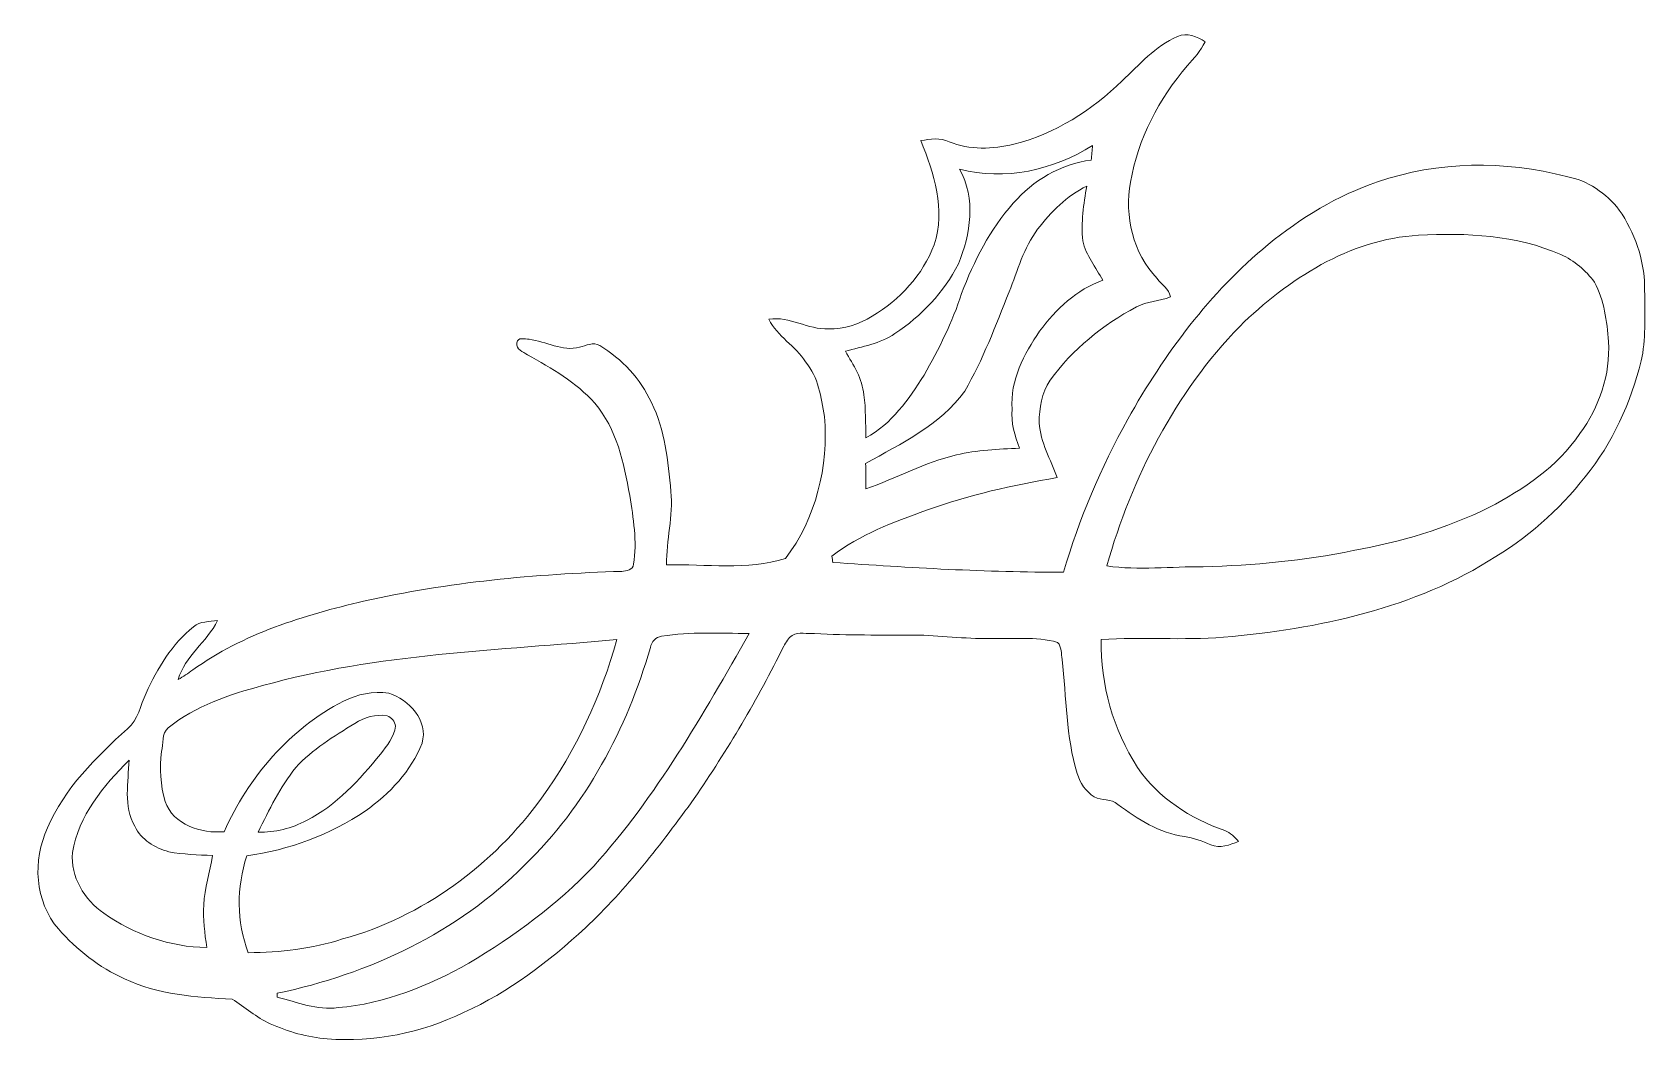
# Model space of a CAD drawing. Header units: centimetres. Extents: x -16.3 to 16.2, y -10.2 to 10.2.
import ezdxf

# ---------------------------------------------------------------- set-up
doc = ezdxf.new("R2010")
doc.units = ezdxf.units.CM
doc.header["$MEASUREMENT"] = 0
doc.layers.add('Layer 1', color=7, linetype='Continuous')

msp = doc.modelspace()

# ---------------------------------------------------------------- linework, layer by layer
at = {"layer": 'Layer 1', "color": 253, "lineweight": 9}
for points, knots in [([(6.76864, 10.08429), (6.96443, 10.16931), (7.1641, 10.08465), (7.32779, 9.97458), (7.32779, 9.97458), (7.23431, 9.79748), (7.10448, 9.64473), (6.97043, 9.49762), (6.97043, 9.49762), (6.39575, 8.83264), (5.97524, 8.0209), (5.82602, 7.15095), (5.82602, 7.15095), (5.69761, 6.46726), (5.87223, 5.72043), (6.35871, 5.21067), (6.35871, 5.21067), (6.44585, 5.08931), (6.6046, 5.00253), (6.62753, 4.84237), (6.62753, 4.84237), (6.40986, 4.74324), (6.1541, 4.75805), (5.94349, 4.63705), (5.94349, 4.63705), (5.26651, 4.27969), (4.65409, 3.78333), (4.20536, 3.15962), (4.20536, 3.15962), (4.03814, 2.90985), (3.98064, 2.59941), (3.98522, 2.30272), (3.98522, 2.30272), (4.01203, 1.90973), (4.21347, 1.56259), (4.34823, 1.19994), (4.34823, 1.19994), (3.45394, 1.05106), (2.56565, 0.85139), (1.71157, 0.54307), (1.71157, 0.54307), (1.048, 0.30388), (0.37102, 0.05447), (-0.19131, -0.38439), (-0.19131, -0.38439), (-0.18567, -0.42566), (-0.17967, -0.46659), (-0.17332, -0.50821), (-0.17332, -0.50821), (1.37467, -0.6144), (2.92442, -0.70789), (4.477, -0.70365), (4.477, -0.70365), (4.78779, 0.36773), (5.2263, 1.40067), (5.7671, 2.3761), (5.7671, 2.3761), (6.51182, 3.68878), (7.42375, 4.93338), (8.59709, 5.89506), (8.59709, 5.89506), (9.25784, 6.42775), (9.99303, 6.88566), (10.80124, 7.15659), (10.80124, 7.15659), (12.02221, 7.57428), (13.367, 7.59368), (14.61124, 7.26348), (14.61124, 7.26348), (15.0381, 7.19081), (15.40887, 6.92517), (15.6724, 6.58862), (15.6724, 6.58862), (15.98037, 6.13812), (16.17581, 5.59978), (16.1811, 5.05086), (16.1811, 5.05086), (16.18569, 4.60424), (16.20474, 4.15339), (16.14583, 3.7096), (16.14583, 3.7096), (15.9645, 2.86011), (15.61419, 2.0392), (15.08573, 1.34669), (15.08573, 1.34669), (14.56715, 0.65701), (13.92438, 0.05976), (13.18637, -0.38897), (13.18637, -0.38897), (11.55513, -1.43708), (9.60497, -1.84947), (7.69786, -2.01387), (7.69786, -2.01387), (6.87871, -2.08125), (6.05568, -2.00434), (5.23653, -2.06255), (5.23653, -2.06255), (5.21783, -2.96743), (5.46901, -3.879), (5.96854, -4.63536), (5.96854, -4.63536), (6.37741, -5.25484), (7.03499, -5.66547), (7.72431, -5.90889), (7.72431, -5.90889), (7.83897, -5.94699), (7.92293, -6.0373), (7.99948, -6.12655), (7.99948, -6.12655), (7.82768, -6.19887), (7.62483, -6.2726), (7.44315, -6.19499), (7.44315, -6.19499), (7.27135, -6.12302), (7.09743, -6.05176), (6.91116, -6.02777), (6.91116, -6.02777), (6.40775, -5.96216), (5.9696, -5.67711), (5.56884, -5.38431), (5.56884, -5.38431), (5.4369, -5.25942), (5.24182, -5.30846), (5.09083, -5.22873), (5.09083, -5.22873), (4.92361, -5.12184), (4.80966, -4.94686), (4.75075, -4.75989), (4.75075, -4.75989), (4.52215, -4.01518), (4.53344, -3.22919), (4.4456, -2.46154), (4.4456, -2.46154), (4.42478, -2.34936), (4.44348, -2.20754), (4.35529, -2.11794), (4.35529, -2.11794), (3.91114, -1.98882), (3.44195, -2.05655), (2.98651, -2.03962), (2.98651, -2.03962), (2.47957, -2.0502), (1.97686, -1.974), (1.47027, -1.97224), (1.47027, -1.97224), (0.79964, -1.9673), (0.12866, -1.97859), (-0.54127, -1.93979), (-0.54127, -1.93979), (-0.68908, -1.95354), (-0.8563, -1.90098), (-0.99247, -1.97718), (-0.99247, -1.97718), (-1.06938, -2.03045), (-1.117, -2.11476), (-1.1611, -2.1952), (-1.1611, -2.1952), (-1.68885, -3.25812), (-2.29175, -4.28435), (-2.96556, -5.26154), (-2.96556, -5.26154), (-3.62984, -6.18194), (-4.32622, -7.08928), (-5.15807, -7.86645), (-5.15807, -7.86645), (-5.89114, -8.54449), (-6.69689, -9.16009), (-7.61094, -9.57319), (-7.61094, -9.57319), (-8.46325, -9.98065), (-9.41927, -10.18103), (-10.36331, -10.102), (-10.36331, -10.102), (-10.76055, -10.07167), (-11.1479, -9.95913), (-11.5109, -9.79862), (-11.5109, -9.79862), (-11.78889, -9.67232), (-12.01926, -9.46559), (-12.27361, -9.30226), (-12.27361, -9.30226), (-13.00739, -9.26451), (-13.7708, -9.22006), (-14.44355, -8.89198), (-14.44355, -8.89198), (-14.95472, -8.66479), (-15.40698, -8.31025), (-15.77387, -7.89044), (-15.77387, -7.89044), (-16.25294, -7.33905), (-16.30233, -6.50226), (-15.99295, -5.85527), (-15.99295, -5.85527), (-15.65498, -5.05552), (-15.01822, -4.43216), (-14.38534, -3.85819), (-14.38534, -3.85819), (-14.16168, -3.67863), (-14.12781, -3.3837), (-14.00998, -3.13958), (-14.00998, -3.13958), (-13.78068, -2.64217), (-13.48752, -2.14934), (-13.0536, -1.80432), (-13.0536, -1.80432), (-12.91919, -1.69143), (-12.73469, -1.70166), (-12.56994, -1.68014), (-12.56994, -1.68014), (-12.77773, -2.11159), (-13.23352, -2.39099), (-13.36016, -2.86794), (-13.36016, -2.86794), (-13.25998, -2.80762), (-13.16437, -2.73988), (-13.06842, -2.67356), (-13.06842, -2.67356), (-12.05242, -1.94225), (-10.83251, -1.56972), (-9.62635, -1.28997), (-9.62635, -1.28997), (-7.92067, -0.90227), (-6.17195, -0.74246), (-4.42606, -0.68778), (-4.42606, -0.68778), (-4.33398, -0.67755), (-4.19852, -0.66238), (-4.1904, -0.5449), (-4.1904, -0.5449), (-4.1075, -0.08594), (-4.19675, 0.38396), (-4.26413, 0.83869), (-4.26413, 0.83869), (-4.38231, 1.49274), (-4.52413, 2.18172), (-4.9711, 2.69995), (-4.9711, 2.69995), (-5.34469, 3.12081), (-5.83929, 3.40445), (-6.32612, 3.67397), (-6.32612, 3.67397), (-6.41396, 3.73041), (-6.56424, 3.78403), (-6.53849, 3.91633), (-6.53849, 3.91633), (-6.52544, 4.03451), (-6.38115, 3.99323), (-6.29155, 3.98653), (-6.29155, 3.98653), (-5.95006, 3.94561), (-5.6248, 3.73041), (-5.27519, 3.82884), (-5.27519, 3.82884), (-5.14396, 3.85635), (-5.00038, 3.93749), (-4.8702, 3.86129), (-4.8702, 3.86129), (-4.42147, 3.59036), (-4.05035, 3.18819), (-3.82669, 2.71335), (-3.82669, 2.71335), (-3.5554, 2.15773), (-3.48696, 1.53084), (-3.43687, 0.92301), (-3.43687, 0.92301), (-3.38677, 0.42559), (-3.52824, -0.05983), (-3.524, -0.55584), (-3.524, -0.55584), (-2.72849, -0.53502), (-1.90017, -0.67614), (-1.12688, -0.43025), (-1.12688, -0.43025), (-0.51481, 0.3755), (-0.25481, 1.43207), (-0.34336, 2.43395), (-0.34336, 2.43395), (-0.40545, 2.81637), (-0.4633, 3.22171), (-0.72119, 3.53039), (-0.72119, 3.53039), (-0.92156, 3.85635), (-1.29621, 4.04121), (-1.46131, 4.3894), (-1.46131, 4.3894), (-1.04292, 4.45996), (-0.67462, 4.17138), (-0.25905, 4.19961), (-0.25905, 4.19961), (0.05069, 4.1862), (0.36078, 4.28851), (0.62043, 4.45361), (0.62043, 4.45361), (1.17676, 4.77781), (1.64172, 5.28475), (1.86785, 5.89118), (1.86785, 5.89118), (2.10598, 6.59567), (1.86715, 7.33086), (1.59903, 7.98738), (1.59903, 7.98738), (1.78848, 8.02054), (1.98815, 8.05123), (2.17053, 7.96516), (2.17053, 7.96516), (2.58258, 7.7923), (3.04789, 7.8117), (3.47546, 7.91718), (3.47546, 7.91718), (4.3059, 8.12214), (5.04638, 8.5991), (5.65527, 9.19035), (5.65527, 9.19035), (6.0017, 9.51315), (6.32555, 9.89203), (6.76864, 10.08429), (6.76864, 10.08429), (6.76864, 10.08429), (6.76864, 10.08429), (6.76864, 10.08429)], [0, 0, 0, 0, 0.01234568, 0.01234568, 0.01234568, 0.01234568, 0.02469136, 0.02469136, 0.02469136, 0.02469136, 0.03703704, 0.03703704, 0.03703704, 0.03703704, 0.04938272, 0.04938272, 0.04938272, 0.04938272, 0.0617284, 0.0617284, 0.0617284, 0.0617284, 0.07407407, 0.07407407, 0.07407407, 0.07407407, 0.08641975, 0.08641975, 0.08641975, 0.08641975, 0.09876543, 0.09876543, 0.09876543, 0.09876543, 0.11111111, 0.11111111, 0.11111111, 0.11111111, 0.12345679, 0.12345679, 0.12345679, 0.12345679, 0.13580247, 0.13580247, 0.13580247, 0.13580247, 0.14814815, 0.14814815, 0.14814815, 0.14814815, 0.16049383, 0.16049383, 0.16049383, 0.16049383, 0.17283951, 0.17283951, 0.17283951, 0.17283951, 0.18518519, 0.18518519, 0.18518519, 0.18518519, 0.19753086, 0.19753086, 0.19753086, 0.19753086, 0.20987654, 0.20987654, 0.20987654, 0.20987654, 0.22222222, 0.22222222, 0.22222222, 0.22222222, 0.2345679, 0.2345679, 0.2345679, 0.2345679, 0.24691358, 0.24691358, 0.24691358, 0.24691358, 0.25925926, 0.25925926, 0.25925926, 0.25925926, 0.27160494, 0.27160494, 0.27160494, 0.27160494, 0.28395062, 0.28395062, 0.28395062, 0.28395062, 0.2962963, 0.2962963, 0.2962963, 0.2962963, 0.30864198, 0.30864198, 0.30864198, 0.30864198, 0.32098765, 0.32098765, 0.32098765, 0.32098765, 0.33333333, 0.33333333, 0.33333333, 0.33333333, 0.34567901, 0.34567901, 0.34567901, 0.34567901, 0.35802469, 0.35802469, 0.35802469, 0.35802469, 0.37037037, 0.37037037, 0.37037037, 0.37037037, 0.38271605, 0.38271605, 0.38271605, 0.38271605, 0.39506173, 0.39506173, 0.39506173, 0.39506173, 0.40740741, 0.40740741, 0.40740741, 0.40740741, 0.41975309, 0.41975309, 0.41975309, 0.41975309, 0.43209877, 0.43209877, 0.43209877, 0.43209877, 0.44444444, 0.44444444, 0.44444444, 0.44444444, 0.45679012, 0.45679012, 0.45679012, 0.45679012, 0.4691358, 0.4691358, 0.4691358, 0.4691358, 0.48148148, 0.48148148, 0.48148148, 0.48148148, 0.49382716, 0.49382716, 0.49382716, 0.49382716, 0.50617284, 0.50617284, 0.50617284, 0.50617284, 0.51851852, 0.51851852, 0.51851852, 0.51851852, 0.5308642, 0.5308642, 0.5308642, 0.5308642, 0.54320988, 0.54320988, 0.54320988, 0.54320988, 0.55555556, 0.55555556, 0.55555556, 0.55555556, 0.56790123, 0.56790123, 0.56790123, 0.56790123, 0.58024691, 0.58024691, 0.58024691, 0.58024691, 0.59259259, 0.59259259, 0.59259259, 0.59259259, 0.60493827, 0.60493827, 0.60493827, 0.60493827, 0.61728395, 0.61728395, 0.61728395, 0.61728395, 0.62962963, 0.62962963, 0.62962963, 0.62962963, 0.64197531, 0.64197531, 0.64197531, 0.64197531, 0.65432099, 0.65432099, 0.65432099, 0.65432099, 0.66666667, 0.66666667, 0.66666667, 0.66666667, 0.67901235, 0.67901235, 0.67901235, 0.67901235, 0.69135802, 0.69135802, 0.69135802, 0.69135802, 0.7037037, 0.7037037, 0.7037037, 0.7037037, 0.71604938, 0.71604938, 0.71604938, 0.71604938, 0.72839506, 0.72839506, 0.72839506, 0.72839506, 0.74074074, 0.74074074, 0.74074074, 0.74074074, 0.75308642, 0.75308642, 0.75308642, 0.75308642, 0.7654321, 0.7654321, 0.7654321, 0.7654321, 0.77777778, 0.77777778, 0.77777778, 0.77777778, 0.79012346, 0.79012346, 0.79012346, 0.79012346, 0.80246914, 0.80246914, 0.80246914, 0.80246914, 0.81481481, 0.81481481, 0.81481481, 0.81481481, 0.82716049, 0.82716049, 0.82716049, 0.82716049, 0.83950617, 0.83950617, 0.83950617, 0.83950617, 0.85185185, 0.85185185, 0.85185185, 0.85185185, 0.86419753, 0.86419753, 0.86419753, 0.86419753, 0.87654321, 0.87654321, 0.87654321, 0.87654321, 0.88888889, 0.88888889, 0.88888889, 0.88888889, 0.90123457, 0.90123457, 0.90123457, 0.90123457, 0.91358025, 0.91358025, 0.91358025, 0.91358025, 0.92592593, 0.92592593, 0.92592593, 0.92592593, 0.9382716, 0.9382716, 0.9382716, 0.9382716, 0.95061728, 0.95061728, 0.95061728, 0.95061728, 0.96296296, 0.96296296, 0.96296296, 0.96296296, 0.97530864, 0.97530864, 0.97530864, 0.97530864, 1, 1, 1, 1]), ([(2.37903, 7.41094), (2.71522, 6.82427), (2.6041, 6.10002), (2.35574, 5.50277), (2.35574, 5.50277), (2.06329, 4.93409), (1.60856, 4.45502), (1.07939, 4.10083), (1.07939, 4.10083), (0.78094, 3.89622), (0.4204, 3.83907), (0.07927, 3.74452), (0.07927, 3.74452), (0.23978, 3.469), (0.42605, 3.19278), (0.45004, 2.8647), (0.45004, 2.8647), (0.49731, 2.57859), (0.48249, 2.28826), (0.49413, 1.99933), (0.49413, 1.99933), (1.00919, 2.28226), (1.35985, 2.77756), (1.66536, 3.26475), (1.66536, 3.26475), (1.96345, 3.78968), (2.23791, 4.33225), (2.42171, 4.90904), (2.42171, 4.90904), (2.66936, 5.56239), (2.99357, 6.20091), (3.46311, 6.72444), (3.46311, 6.72444), (3.85822, 7.19081), (4.42302, 7.51748), (5.03156, 7.59686), (5.03156, 7.59686), (5.04391, 7.69316), (5.04603, 7.79406), (5.0619, 7.88931), (5.0619, 7.88931), (4.2738, 7.39119), (3.29272, 7.17564), (2.37903, 7.41094), (2.37903, 7.41094), (2.37903, 7.41094), (2.37903, 7.41094), (2.37903, 7.41094)], [0, 0, 0, 0, 0.07692308, 0.07692308, 0.07692308, 0.07692308, 0.15384615, 0.15384615, 0.15384615, 0.15384615, 0.23076923, 0.23076923, 0.23076923, 0.23076923, 0.30769231, 0.30769231, 0.30769231, 0.30769231, 0.38461538, 0.38461538, 0.38461538, 0.38461538, 0.46153846, 0.46153846, 0.46153846, 0.46153846, 0.53846154, 0.53846154, 0.53846154, 0.53846154, 0.61538462, 0.61538462, 0.61538462, 0.61538462, 0.69230769, 0.69230769, 0.69230769, 0.69230769, 0.76923077, 0.76923077, 0.76923077, 0.76923077, 0.84615385, 0.84615385, 0.84615385, 0.84615385, 1, 1, 1, 1]), ([(3.95241, 6.20197), (3.66808, 5.83015), (3.55378, 5.36907), (3.37845, 4.94256), (3.37845, 4.94256), (3.10822, 4.26346), (2.84928, 3.57378), (2.48345, 2.93948), (2.48345, 2.93948), (1.98885, 2.25721), (1.20392, 1.88538), (0.48637, 1.48639), (0.48637, 1.48639), (0.4959, 1.31494), (0.49131, 1.14349), (0.48955, 0.97134), (0.48955, 0.97134), (1.10232, 1.189), (1.67982, 1.50756), (2.31623, 1.65678), (2.31623, 1.65678), (2.73216, 1.75697), (3.16043, 1.77532), (3.58623, 1.79119), (3.58623, 1.79119), (3.49451, 2.04449), (3.41267, 2.30519), (3.43948, 2.58036), (3.43948, 2.58036), (3.39538, 3.15997), (3.67936, 3.68843), (3.99404, 4.15092), (3.99404, 4.15092), (4.32107, 4.5919), (4.74264, 4.99053), (5.26863, 5.17539), (5.26863, 5.17539), (5.12117, 5.43362), (4.93349, 5.67492), (4.86046, 5.96808), (4.86046, 5.96808), (4.82801, 6.33779), (4.87528, 6.70856), (4.94407, 7.07122), (4.94407, 7.07122), (4.54155, 6.87825), (4.22194, 6.55122), (3.95241, 6.20197), (3.95241, 6.20197), (3.95241, 6.20197), (3.95241, 6.20197), (3.95241, 6.20197)], [0, 0, 0, 0, 0.07142857, 0.07142857, 0.07142857, 0.07142857, 0.14285714, 0.14285714, 0.14285714, 0.14285714, 0.21428571, 0.21428571, 0.21428571, 0.21428571, 0.28571429, 0.28571429, 0.28571429, 0.28571429, 0.35714286, 0.35714286, 0.35714286, 0.35714286, 0.42857143, 0.42857143, 0.42857143, 0.42857143, 0.5, 0.5, 0.5, 0.5, 0.57142857, 0.57142857, 0.57142857, 0.57142857, 0.64285714, 0.64285714, 0.64285714, 0.64285714, 0.71428571, 0.71428571, 0.71428571, 0.71428571, 0.78571429, 0.78571429, 0.78571429, 0.78571429, 0.85714286, 0.85714286, 0.85714286, 0.85714286, 1, 1, 1, 1]), ([(11.62815, 6.08026), (10.23256, 6.00618), (8.99925, 5.19303), (8.02382, 4.24617), (8.02382, 4.24617), (6.72419, 2.9102), (5.85636, 1.201), (5.34518, -0.57912), (5.34518, -0.57912), (5.99076, -0.66943), (6.64235, -0.59288), (7.2911, -0.59394), (7.2911, -0.59394), (8.30463, -0.56819), (9.31887, -0.4747), (10.31265, -0.26832), (10.31265, -0.26832), (11.25527, -0.09899), (12.18484, 0.17159), (13.04385, 0.59951), (13.04385, 0.59951), (13.74658, 0.9597), (14.42498, 1.42466), (14.87653, 2.08576), (14.87653, 2.08576), (15.26847, 2.61599), (15.49707, 3.27568), (15.45332, 3.93996), (15.45332, 3.93996), (15.42263, 4.34989), (15.37148, 4.77181), (15.17145, 5.13835), (15.17145, 5.13835), (14.99895, 5.37612), (14.76294, 5.57085), (14.49553, 5.69256), (14.49553, 5.69256), (13.59948, 6.08556), (12.59088, 6.13424), (11.62815, 6.08026), (11.62815, 6.08026), (11.62815, 6.08026), (11.62815, 6.08026), (11.62815, 6.08026)], [0, 0, 0, 0, 0.08333333, 0.08333333, 0.08333333, 0.08333333, 0.16666667, 0.16666667, 0.16666667, 0.16666667, 0.25, 0.25, 0.25, 0.25, 0.33333333, 0.33333333, 0.33333333, 0.33333333, 0.41666667, 0.41666667, 0.41666667, 0.41666667, 0.5, 0.5, 0.5, 0.5, 0.58333333, 0.58333333, 0.58333333, 0.58333333, 0.66666667, 0.66666667, 0.66666667, 0.66666667, 0.75, 0.75, 0.75, 0.75, 0.83333333, 0.83333333, 0.83333333, 0.83333333, 1, 1, 1, 1]), ([(-3.62314, -1.99376), (-3.74167, -2.00964), (-3.82669, -2.10771), (-3.84927, -2.22165), (-3.84927, -2.22165), (-4.32058, -3.85784), (-5.15207, -5.41535), (-6.38362, -6.60562), (-6.38362, -6.60562), (-7.72488, -7.95853), (-9.517, -8.80202), (-11.36873, -9.18408), (-11.36873, -9.18408), (-11.36838, -9.20418), (-11.36768, -9.24511), (-11.36732, -9.26522), (-11.36732, -9.26522), (-10.96269, -9.36082), (-10.5637, -9.53685), (-10.13788, -9.47335), (-10.13788, -9.47335), (-9.20267, -9.40033), (-8.32108, -9.03168), (-7.50933, -8.58012), (-7.50933, -8.58012), (-6.59176, -8.0379), (-5.72499, -7.39832), (-4.98909, -6.62432), (-4.98909, -6.62432), (-3.7272, -5.22097), (-2.7874, -3.5742), (-1.86136, -1.94049), (-1.86136, -1.94049), (-2.44874, -1.93626), (-3.0407, -1.90168), (-3.62314, -1.99376), (-3.62314, -1.99376), (-3.62314, -1.99376), (-3.62314, -1.99376), (-3.62314, -1.99376)], [0, 0, 0, 0, 0.09090909, 0.09090909, 0.09090909, 0.09090909, 0.18181818, 0.18181818, 0.18181818, 0.18181818, 0.27272727, 0.27272727, 0.27272727, 0.27272727, 0.36363636, 0.36363636, 0.36363636, 0.36363636, 0.45454545, 0.45454545, 0.45454545, 0.45454545, 0.54545455, 0.54545455, 0.54545455, 0.54545455, 0.63636364, 0.63636364, 0.63636364, 0.63636364, 0.72727273, 0.72727273, 0.72727273, 0.72727273, 0.81818182, 0.81818182, 0.81818182, 0.81818182, 1, 1, 1, 1]), ([(-11.6626, -2.9893), (-12.33182, -3.17204), (-13.0155, -3.39323), (-13.56231, -3.83702), (-13.56231, -3.83702), (-13.70448, -3.95027), (-13.65615, -4.16052), (-13.69777, -4.31645), (-13.69777, -4.31645), (-13.7514, -4.65088), (-13.71471, -4.9959), (-13.62545, -5.32081), (-13.62545, -5.32081), (-13.46, -5.79706), (-12.89873, -5.97133), (-12.43695, -5.93182), (-12.43695, -5.93182), (-11.94729, -4.82868), (-11.11615, -3.85749), (-10.03381, -3.30433), (-10.03381, -3.30433), (-9.75372, -3.15828), (-9.43444, -3.10078), (-9.12013, -3.14135), (-9.12013, -3.14135), (-8.71301, -3.26623), (-8.31684, -3.69591), (-8.44915, -4.14817), (-8.44915, -4.14817), (-8.66927, -4.71403), (-9.1046, -5.16629), (-9.59214, -5.51484), (-9.59214, -5.51484), (-10.3051, -5.99497), (-11.13061, -6.298), (-11.98045, -6.4183), (-11.98045, -6.4183), (-12.18824, -7.05048), (-12.18753, -7.74404), (-11.95082, -8.36845), (-11.95082, -8.36845), (-11.30911, -8.36387), (-10.66283, -8.29225), (-10.05111, -8.09188), (-10.05111, -8.09188), (-8.43679, -7.64985), (-7.02144, -6.60068), (-6.04037, -5.25484), (-6.04037, -5.25484), (-5.34187, -4.29669), (-4.84551, -3.1992), (-4.52201, -2.06114), (-4.52201, -2.06114), (-6.90926, -2.28198), (-9.33849, -2.3416), (-11.6626, -2.9893), (-11.6626, -2.9893), (-11.6626, -2.9893), (-11.6626, -2.9893), (-11.6626, -2.9893)], [0, 0, 0, 0, 0.0625, 0.0625, 0.0625, 0.0625, 0.125, 0.125, 0.125, 0.125, 0.1875, 0.1875, 0.1875, 0.1875, 0.25, 0.25, 0.25, 0.25, 0.3125, 0.3125, 0.3125, 0.3125, 0.375, 0.375, 0.375, 0.375, 0.4375, 0.4375, 0.4375, 0.4375, 0.5, 0.5, 0.5, 0.5, 0.5625, 0.5625, 0.5625, 0.5625, 0.625, 0.625, 0.625, 0.625, 0.6875, 0.6875, 0.6875, 0.6875, 0.75, 0.75, 0.75, 0.75, 0.8125, 0.8125, 0.8125, 0.8125, 0.875, 0.875, 0.875, 0.875, 1, 1, 1, 1]), ([(-9.80486, -3.74953), (-10.22467, -4.012), (-10.65789, -4.272), (-10.99514, -4.63995), (-10.99514, -4.63995), (-11.30982, -5.03259), (-11.53101, -5.49049), (-11.74938, -5.94099), (-11.74938, -5.94099), (-11.41283, -5.9491), (-11.07346, -5.86479), (-10.77854, -5.70357), (-10.77854, -5.70357), (-10.17034, -5.40371), (-9.71173, -4.88477), (-9.28769, -4.37042), (-9.28769, -4.37042), (-9.15964, -4.20144), (-9.00442, -4.02541), (-8.98747, -3.80386), (-8.98747, -3.80386), (-8.99524, -3.71108), (-9.0665, -3.62712), (-9.15223, -3.59537), (-9.15223, -3.59537), (-9.38224, -3.5615), (-9.61189, -3.62783), (-9.80486, -3.74953), (-9.80486, -3.74953), (-9.80486, -3.74953), (-9.80486, -3.74953), (-9.80486, -3.74953)], [0, 0, 0, 0, 0.11111111, 0.11111111, 0.11111111, 0.11111111, 0.22222222, 0.22222222, 0.22222222, 0.22222222, 0.33333333, 0.33333333, 0.33333333, 0.33333333, 0.44444444, 0.44444444, 0.44444444, 0.44444444, 0.55555556, 0.55555556, 0.55555556, 0.55555556, 0.66666667, 0.66666667, 0.66666667, 0.66666667, 0.77777778, 0.77777778, 0.77777778, 0.77777778, 1, 1, 1, 1]), ([(-15.49165, -6.34986), (-15.53539, -6.83916), (-15.25388, -7.30377), (-14.85947, -7.57365), (-14.85947, -7.57365), (-14.25975, -8.00262), (-13.5228, -8.2538), (-12.78514, -8.26438), (-12.78514, -8.26438), (-12.82959, -7.98005), (-12.86275, -7.69218), (-12.84511, -7.40431), (-12.84511, -7.40431), (-12.83453, -7.066), (-12.71705, -6.74427), (-12.66978, -6.41089), (-12.66978, -6.41089), (-12.96435, -6.39925), (-13.26033, -6.38761), (-13.55102, -6.33575), (-13.55102, -6.33575), (-13.83077, -6.25461), (-14.10911, -6.09657), (-14.23788, -5.82246), (-14.23788, -5.82246), (-14.46895, -5.42029), (-14.36699, -4.92887), (-14.35323, -4.49143), (-14.35323, -4.49143), (-14.86864, -5.00684), (-15.36888, -5.60832), (-15.49165, -6.34986)], [0, 0, 0, 0, 0.11111111, 0.11111111, 0.11111111, 0.11111111, 0.22222222, 0.22222222, 0.22222222, 0.22222222, 0.33333333, 0.33333333, 0.33333333, 0.33333333, 0.44444444, 0.44444444, 0.44444444, 0.44444444, 0.55555556, 0.55555556, 0.55555556, 0.55555556, 0.66666667, 0.66666667, 0.66666667, 0.66666667, 0.77777778, 0.77777778, 0.77777778, 0.77777778, 1, 1, 1, 1])]:
    msp.add_open_spline(points, degree=3, knots=knots, dxfattribs=at)

doc.saveas('drawing.dxf')
